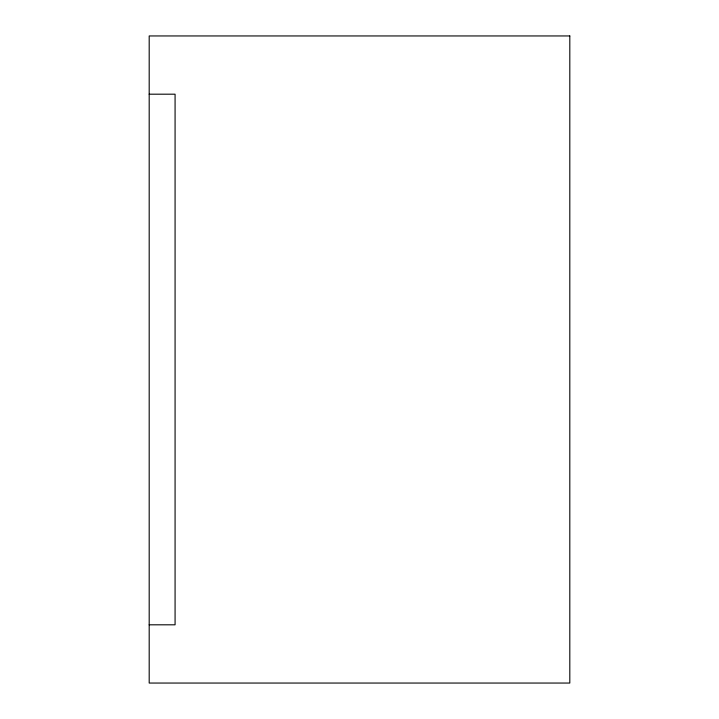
<?xml version="1.0" encoding="UTF-8"?>
<svg xmlns="http://www.w3.org/2000/svg" width="719" height="719" viewBox="0 0 719 719"><rect width="100%" height="100%" fill="white"/><g stroke="black" fill="none" stroke-linecap="round" stroke-linejoin="round"><path stroke-width="1.08" d="M149.192 94.189L175.077 94.189L175.077 624.811L149.192 624.811M569.808 35.95L149.192 35.95L149.192 683.05L569.808 683.05L569.808 35.95"/></g></svg>
